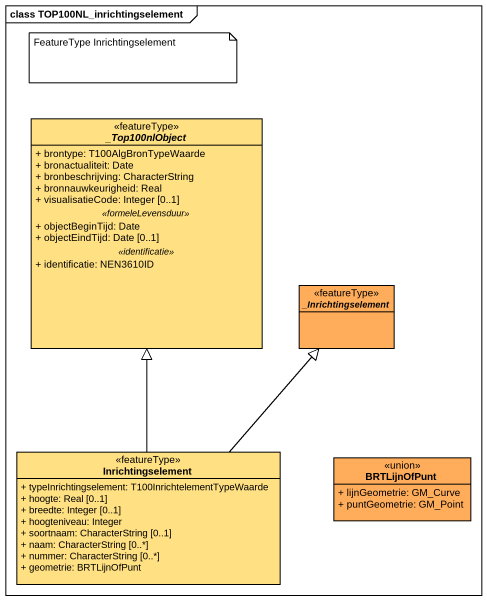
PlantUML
@startuml
mainframe class TOP100NL_inrichtingselement
hide circle
hide empty members
skinparam classAttributeIconSize 0
abstract class "_Top100nlObject" as Top100nlObject <<featureType>> #FFE083 {
  + brontype: T100AlgBronTypeWaarde
  + bronactualiteit: Date
  + bronbeschrijving: CharacterString
  + bronnauwkeurigheid: Real
  + visualisatieCode: Integer [0..1]
  .. <<formeleLevensduur>> ..
  + objectBeginTijd: Date
  + objectEindTijd: Date [0..1]
  .. <<identificatie>> ..
  + identificatie: NEN3610ID
}
abstract class "_Inrichtingselement" as Inrichtingselement <<featureType>> #FFAD5B
class "Inrichtingselement" as Inrichtingselement_2 <<featureType>> #FFE083 {
  + typeInrichtingselement: T100InrichtelementTypeWaarde
  + hoogte: Real [0..1]
  + breedte: Integer [0..1]
  + hoogteniveau: Integer
  + soortnaam: CharacterString [0..1]
  + naam: CharacterString [0..*]
  + nummer: CharacterString [0..*]
  + geometrie: BRTLijnOfPunt
}
class BRTLijnOfPunt <<union>> #FFAD5B {
  + lijnGeometrie: GM_Curve
  + puntGeometrie: GM_Point
}
Inrichtingselement_2 -up-|> Top100nlObject
Inrichtingselement_2 -up-|> Inrichtingselement
note as N1
  FeatureType Inrichtingselement
end note
@enduml
